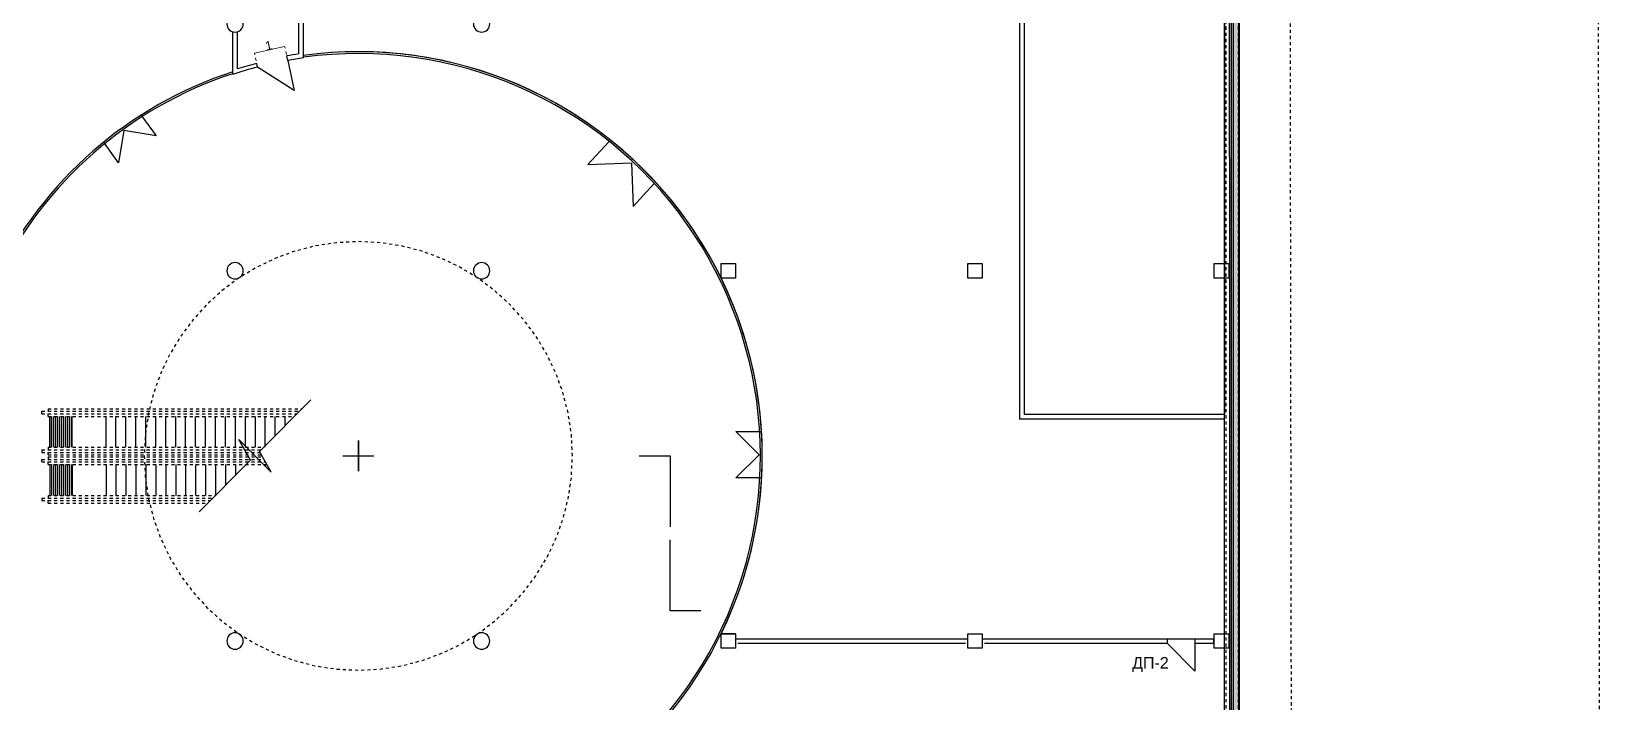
# Model space of a CAD drawing. Header units: metres. Extents: x 183920 to 188551, y 20757 to 23715.
# Drawn here: x 184468.8 to 184519.9, y 20959.4 to 20981.1 of the extents above; entities that cross this region are included whole.
import ezdxf

# ---------------------------------------------------------------- set-up
doc = ezdxf.new("R2010")
doc.units = ezdxf.units.M
for name, pattern in [('Path offset', [0.022225, 0.00635, -0.003175, 0.00635, -0.003175, 0, -0.003175]), ('Property boundary', [0.001111, 0.0003175, -0.00015875, 0.0003175, -0.00015875, 0, -0.00015875]), ('RayonDimensionSideLines', [0.02, 0, -0.02]), ('Style_11', [0]), ('Style_15', [5e-07, 2.5e-07, -2.5e-07]), ('Style_19', [0]), ('Style_2', [0]), ('Style_21', [9.525e-07, 6.35e-07, -3.175e-07]), ('Style_29', [4.7625e-07, 3.175e-07, -1.5875e-07]), ('Wall Style 01', [0])]:
    doc.linetypes.add(name, pattern=pattern)
for name, color, linetype, true_color in [('0_1', 7, 'Continuous', 0x000000), ('COLON', 5, 'Continuous', 0x0000ff), ('DOORS', 8, 'Continuous', 0x414141), ('GKL', 5, 'Continuous', 0x0000ff), ('Glass', 4, 'Continuous', 0x00ffff), ('MONOLIT', 7, 'Continuous', 0x691639), ('OBORUD', 7, 'Continuous', 0x83639d), ('TEXT', 2, 'Continuous', 0xffff00), ('WALL', 7, 'Continuous', 0x000000), ('Walls', 7, 'Continuous', 0x68db4c), ('Zoning', 7, 'Continuous', 0x47d2e2)]:
    doc.layers.add(name, color=color, linetype=linetype, true_color=true_color)
doc.styles.add('Style_35', font='', dxfattribs={"height": 0.288})
doc.styles.add('Style_9', font='', dxfattribs={"height": 0.370853})
doc.styles.get('Style_35').set_extended_font_data('arial')
doc.styles.get('Style_9').set_extended_font_data('arial')
doc.dimstyles.new('Style_15', dxfattribs={"dimtxt": 0.288, "dimasz": 0.002, "dimexe": 0.002, "dimexo": 0, "dimgap": 0.001, "dimtad": 0, "dimtih": 1, "dimtoh": 1, "dimdec": 0, "dimrnd": 1, "dimzin": 0, "dimdsep": 46, "dimtxsty": 'Style_35', "dimcen": 0.09, "dimadec": 0, "dimazin": 0, "dimtfac": 1, "dimtdec": 4, "dimtix": 1, "dimtofl": 0, "dimtmove": 2, "dimatfit": 3, "dimfxl": 1, "dimtolj": 1, "dimtzin": 0, "dimlwd": 5, "dimlwe": 5, "dimarcsym": 0})

# ---------------------------------------------------------------- blocks, each defined once
blk = doc.blocks.new('AC584E3954')
at = {"layer": 'Glass', "linetype": 'Style_19'}
for points in [[(-0.885, -1.234), (-0.885, -1.174)], [(0.615, -1.234), (0.615, -1.984), (-0.135, -1.234), (-0.885, -1.984), (-0.885, -1.234)], [(0.615, -1.234), (0.615, -1.174)]]:
    blk.add_lwpolyline(points, dxfattribs=at)
blk = doc.blocks.new('*D172')
at = {"layer": 'Defpoints', "color": 0}
for p in [(184476.977, 20980.631), (184476.099, 20979.966), (184477.076, 20980.18)]:
    blk.add_point(p, dxfattribs=at)
at = {"layer": 'DOORS', "color": 0, "linetype": 'RayonDimensionSideLines', "lineweight": 5}
for p, q in [((184476.099, 20979.968), (184476, 20980.419)), ((184477.076, 20980.182), (184476.977, 20980.633))]:
    blk.add_line(p, q, dxfattribs=at)
at = {"layer": 'DOORS', "color": 0, "lineweight": 5}
blk.add_line((184476.003, 20980.417), (184476.976, 20980.63), dxfattribs=at)
at = {"layer": 'DOORS', "color": 0}
for points in [[(184476.002, 20980.418), (184476.003, 20980.417), (184476.001, 20980.417)], [(184476.976, 20980.63), (184476.975, 20980.63), (184476.977, 20980.631)]]:
    blk.add_solid(points, dxfattribs=at)
at = {"layer": 'DOORS', "color": 0, "insert": (184476.458, 20980.665), "char_height": 0.288, "attachment_point": 5, "rotation": 12.3357, "style": 'Style_35'}
blk.add_mtext('\\A1;1 ', dxfattribs=at)

msp = doc.modelspace()

# ---------------------------------------------------------------- hatches: boundary and pattern name
at = {"layer": 'Walls', "transparency": 33554483}
msp.add_hatch(color=256, dxfattribs=at).paths.add_polyline_path([(184507.617, 20996.796), (184507.63, 20917.789), (184507.63, 20917.489), (184507.631, 20909.512), (184507.631, 20909.212), (184507.647, 20811.081), (184507.943, 20811.081), (184507.943, 20810.782), (184507.947, 20810.782), (184507.931, 20909.212), (184507.93, 20917.787), (184507.917, 20996.74), (184507.617, 20996.796)], flags=0)

# ---------------------------------------------------------------- linework, layer by layer
at = {"layer": '0_1', "linetype": 'Style_15'}
for points in [[(184469.1, 20968.809), (184477.463, 20968.809)], [(184469.1, 20968.726), (184477.38, 20968.726)], [(184469.302, 20968.892), (184477.546, 20968.892)], [(184469.302, 20968.643), (184477.297, 20968.643)], [(184469.1, 20967.557), (184476.212, 20967.557)], [(184469.1, 20967.474), (184476.174, 20967.474)], [(184469.302, 20967.64), (184476.294, 20967.64)], [(184469.1, 20967.249), (184476.304, 20967.249)], [(184469.1, 20967.166), (184476.352, 20967.166)], [(184469.302, 20967.392), (184476.222, 20967.392)], [(184469.302, 20967.332), (184476.256, 20967.332)], [(184469.302, 20967.083), (184476.4, 20967.083)], [(184469.1, 20965.997), (184474.652, 20965.997)], [(184469.1, 20965.914), (184474.569, 20965.914)], [(184469.302, 20966.08), (184474.734, 20966.08)], [(184469.302, 20965.832), (184474.486, 20965.832)]]:
    msp.add_lwpolyline(points, dxfattribs=at)
at = {"layer": '0_1', "linetype": 'Style_19'}
for points in [[(184469.1, 20968.726), (184469.1, 20968.809)], [(184469.302, 20968.892), (184469.302, 20968.809)], [(184469.302, 20968.643), (184469.302, 20968.726)], [(184469.361, 20967.64), (184469.361, 20968.643)], [(184469.413, 20967.64), (184469.413, 20968.643)], [(184469.478, 20967.64), (184469.478, 20968.643)], [(184469.543, 20967.64), (184469.543, 20968.643)], [(184469.607, 20967.64), (184469.607, 20968.643)], [(184469.672, 20967.64), (184469.672, 20968.643)], [(184469.737, 20967.64), (184469.737, 20968.643)], [(184469.801, 20967.64), (184469.801, 20968.643)], [(184469.866, 20967.64), (184469.866, 20968.643)], [(184469.931, 20967.64), (184469.931, 20968.643)], [(184469.996, 20967.64), (184469.996, 20968.643)], [(184470.06, 20967.64), (184470.06, 20968.643)], [(184470.088, 20967.64), (184470.088, 20968.643)], [(184469.1, 20967.557), (184469.1, 20967.474)], [(184469.302, 20967.64), (184469.302, 20967.557)], [(184469.302, 20967.392), (184469.302, 20967.474)], [(184469.1, 20967.166), (184469.1, 20967.249)], [(184469.302, 20967.332), (184469.302, 20967.249)], [(184469.302, 20967.083), (184469.302, 20967.166)], [(184469.361, 20967.083), (184469.361, 20966.08)], [(184469.413, 20967.083), (184469.413, 20966.08)], [(184469.478, 20967.083), (184469.478, 20966.08)], [(184469.543, 20967.083), (184469.543, 20966.08)], [(184469.607, 20967.083), (184469.607, 20966.08)], [(184469.672, 20967.083), (184469.672, 20966.08)], [(184469.737, 20967.083), (184469.737, 20966.08)], [(184469.801, 20967.083), (184469.801, 20966.08)], [(184469.866, 20967.083), (184469.866, 20966.08)], [(184469.931, 20967.083), (184469.931, 20966.08)], [(184469.996, 20967.083), (184469.996, 20966.08)], [(184470.06, 20967.083), (184470.06, 20966.08)], [(184470.088, 20967.083), (184470.088, 20966.08)], [(184469.1, 20965.997), (184469.1, 20965.914)], [(184469.302, 20966.08), (184469.302, 20965.997)], [(184469.302, 20965.832), (184469.302, 20965.914)]]:
    msp.add_lwpolyline(points, dxfattribs=at)
at = {"layer": 'COLON', "linetype": 'Style_19'}
for points in [[(184475.102, 20981.362, 1), (184475.632, 20981.362, 1), (184475.102, 20981.362)], [(184483.102, 20981.362, 1), (184483.632, 20981.362, 1), (184483.102, 20981.362)], [(184475.102, 20973.362, 1), (184475.632, 20973.362, 1), (184475.102, 20973.362)], [(184483.102, 20973.362, 1), (184483.632, 20973.362, 1), (184483.102, 20973.362)], [(184475.102, 20961.362, 1), (184475.632, 20961.362, 1), (184475.102, 20961.362)], [(184483.102, 20961.362, 1), (184483.632, 20961.362, 1), (184483.102, 20961.362)]]:
    msp.add_lwpolyline(points, format="xyb", close=True, dxfattribs=at)
at = {"layer": 'COLON', "linetype": 'Style_2'}
for points in [[(184491.132, 20973.597), (184491.602, 20973.597), (184491.602, 20973.127), (184491.132, 20973.127), (184491.132, 20973.597)], [(184499.132, 20973.597), (184499.602, 20973.597), (184499.602, 20973.127), (184499.132, 20973.127), (184499.132, 20973.597)], [(184507.132, 20973.597), (184507.602, 20973.597), (184507.602, 20973.127), (184507.132, 20973.127), (184507.132, 20973.597)], [(184491.132, 20961.597), (184491.602, 20961.597), (184491.602, 20961.127), (184491.132, 20961.127), (184491.132, 20961.597)], [(184499.132, 20961.597), (184499.602, 20961.597), (184499.602, 20961.127), (184499.132, 20961.127), (184499.132, 20961.597)], [(184507.132, 20961.597), (184507.602, 20961.597), (184507.602, 20961.127), (184507.132, 20961.127), (184507.132, 20961.597)]]:
    msp.add_lwpolyline(points, close=True, dxfattribs=at)
at = {"layer": 'DOORS', "linetype": 'Style_19'}
for points in [[(184477.076, 20980.18), (184477.29, 20979.203), (184476.099, 20979.966)], [(184506.502, 20961.287), (184506.502, 20960.387), (184505.602, 20961.287)]]:
    msp.add_lwpolyline(points, dxfattribs=at)
at = {"layer": 'GKL', "linetype": 'Style_19'}
for points in [[(184477.442, 20980.392), (184477.442, 20987.287)], [(184477.592, 20980.261), (184477.592, 20987.137)], [(184475.292, 20979.729), (184475.292, 20981.107)], [(184475.442, 20979.903), (184475.442, 20981.107)], [(184477.076, 20980.18), (184477.05, 20980.327)], [(184476.099, 20979.966), (184476.069, 20980.082)], [(184491.673, 20961.437), (184499.061, 20961.437)], [(184499.673, 20961.437), (184505.602, 20961.437)], [(184505.602, 20961.437), (184505.602, 20961.287)], [(184506.502, 20961.437), (184506.502, 20961.287)], [(184506.502, 20961.437), (184507.102, 20961.437)], [(184507.102, 20961.437), (184507.102, 20961.287)], [(184491.673, 20961.287), (184499.061, 20961.287)], [(184499.673, 20961.287), (184505.602, 20961.287)], [(184506.502, 20961.287), (184507.102, 20961.287)]]:
    msp.add_lwpolyline(points, dxfattribs=at)
for points in [[(184477.442, 20980.392, 0.007554), (184477.05, 20980.327)], [(184477.592, 20980.261, 0.010039), (184477.076, 20980.18)], [(184476.099, 20979.966, 0.016148), (184475.292, 20979.729)], [(184476.069, 20980.082, 0.012399), (184475.442, 20979.903)]]:
    msp.add_lwpolyline(points, format="xyb", dxfattribs=at)
at = {"layer": 'Glass', "linetype": 'Style_19'}
for points in [[(184507.682, 20987.027), (184507.682, 20928.573)], [(184507.742, 20987.027), (184507.742, 20928.573)], [(184487.489, 20977.54), (184486.809, 20976.806), (184488.222, 20976.86), (184488.276, 20975.446), (184488.956, 20976.18)]]:
    msp.add_lwpolyline(points, dxfattribs=at)
for points in [[(184479.441, 20954.259, 1.067344), (184477.592, 20980.343)], [(184479.404, 20954.319, 1.069192), (184477.592, 20980.283)], [(184475.292, 20979.814, 0.203211), (184467.584, 20973.092)], [(184475.292, 20979.751, 0.203174), (184467.63, 20973.049)]]:
    msp.add_lwpolyline(points, format="xyb", dxfattribs=at)
at = {"layer": 'MONOLIT', "linetype": 'Style_29'}
for points in [[(184507.517, 20908.977), (184507.517, 20996.822)], [(184507.917, 20908.977), (184507.917, 20996.74)]]:
    msp.add_lwpolyline(points, dxfattribs=at)
at = {"layer": 'MONOLIT', "linetype": 'Style_19'}
for points in [[(184507.467, 20928.573), (184507.467, 20985.077)], [(184507.947, 20928.573), (184507.947, 20985.077)]]:
    msp.add_lwpolyline(points, dxfattribs=at)
at = {"layer": 'OBORUD', "linetype": 'Style_19'}
for points in [[(184477.592, 20980.343), (184477.592, 20987.137)], [(184500.817, 20984.702), (184500.817, 20968.552)], [(184500.967, 20984.702), (184500.967, 20968.702)], [(184507.467, 20984.497), (184507.467, 20968.702)], [(184507.467, 20968.552), (184500.817, 20968.552)], [(184507.467, 20968.702), (184500.967, 20968.702)], [(184507.467, 20961.597), (184507.467, 20968.552)], [(184491.602, 20961.597), (184491.132, 20961.597)], [(184491.134, 20961.597), (184491.602, 20961.597)], [(184491.602, 20961.597), (184491.602, 20961.437)], [(184491.602, 20961.437), (184499.132, 20961.437)], [(184499.132, 20961.597), (184499.602, 20961.597)], [(184499.132, 20961.437), (184499.132, 20961.597)], [(184499.602, 20961.597), (184499.602, 20961.437)], [(184499.602, 20961.437), (184507.132, 20961.437)], [(184507.132, 20961.437), (184507.132, 20961.597)], [(184507.132, 20961.597), (184507.467, 20961.597)]]:
    msp.add_lwpolyline(points, dxfattribs=at)
msp.add_lwpolyline([(184491.134, 20961.597, 0.600202), (184477.592, 20980.343)], format="xyb", dxfattribs=at)
msp.add_lwpolyline([(184492.437, 20968.288), (184492.437, 20968.288)], close=True, dxfattribs=at)
at = {"layer": 'WALL', "linetype": 'Style_21'}
msp.add_lwpolyline([(184486.312, 20967.362, 1), (184472.422, 20967.362, 1), (184486.312, 20967.362)], format="xyb", close=True, dxfattribs=at)
at = {"layer": 'WALL', "linetype": 'Style_19'}
for points in [[(184474.203, 20965.549), (184475.874, 20967.22), (184475.488, 20967.889), (184476.544, 20966.834), (184476.157, 20967.503), (184477.829, 20969.174)], [(184471.182, 20967.64), (184471.182, 20968.643)], [(184471.504, 20967.64), (184471.504, 20968.643)], [(184471.827, 20967.64), (184471.827, 20968.643)], [(184472.15, 20967.64), (184472.15, 20968.643)], [(184472.473, 20967.64), (184472.473, 20968.643)], [(184472.796, 20967.64), (184472.796, 20968.643)], [(184473.119, 20967.64), (184473.119, 20968.643)], [(184473.442, 20967.64), (184473.442, 20968.643)], [(184473.765, 20967.64), (184473.765, 20968.643)], [(184474.088, 20967.64), (184474.088, 20968.643)], [(184474.411, 20967.64), (184474.411, 20968.643)], [(184474.734, 20967.64), (184474.734, 20968.643)], [(184475.057, 20967.64), (184475.057, 20968.643)], [(184475.38, 20967.64), (184475.38, 20968.643)], [(184475.703, 20967.64), (184475.703, 20968.643)], [(184476.027, 20967.64), (184476.027, 20968.643)], [(184476.35, 20967.64), (184476.35, 20968.643)], [(184476.673, 20968.018), (184476.673, 20968.643)], [(184476.996, 20968.341), (184476.996, 20968.643)], [(184479.367, 20966.862), (184479.367, 20967.862)], [(184479.367, 20967.862), (184479.367, 20966.862)], [(184471.182, 20967.083), (184471.182, 20966.08)], [(184471.504, 20967.083), (184471.504, 20966.08)], [(184471.827, 20967.083), (184471.827, 20966.08)], [(184472.15, 20967.083), (184472.15, 20966.08)], [(184472.473, 20967.083), (184472.473, 20966.08)], [(184472.796, 20967.083), (184472.796, 20966.08)], [(184473.119, 20967.083), (184473.119, 20966.08)], [(184473.442, 20967.083), (184473.442, 20966.08)], [(184473.765, 20967.083), (184473.765, 20966.08)], [(184474.088, 20967.083), (184474.088, 20966.08)], [(184474.411, 20967.083), (184474.411, 20966.08)], [(184474.734, 20967.083), (184474.734, 20966.08)], [(184475.057, 20967.083), (184475.057, 20966.403)], [(184475.38, 20967.083), (184475.38, 20966.726)], [(184475.703, 20967.083), (184475.703, 20967.049)], [(184476.35, 20967.083), (184476.35, 20967.028)], [(184478.867, 20967.362), (184479.867, 20967.362)], [(184478.867, 20967.362), (184479.867, 20967.362)]]:
    msp.add_lwpolyline(points, dxfattribs=at)
at = {"layer": 'WALL', "linetype": 'Style_11'}
for points in [[(184488.477, 20967.362), (184489.477, 20967.362), (184489.477, 20965.062)], [(184490.477, 20962.336), (184489.477, 20962.336), (184489.477, 20964.636)]]:
    msp.add_lwpolyline(points, dxfattribs=at)
at = {"layer": 'Walls', "linetype": 'Wall Style 01'}
for points in [[(184507.617, 20996.796), (184507.63, 20917.789)], [(184507.917, 20996.74), (184507.93, 20917.787)]]:
    msp.add_lwpolyline(points, dxfattribs=at)
at = {"layer": 'Zoning', "linetype": 'Property boundary'}
msp.add_lwpolyline([(184519.885, 20777.958), (184519.542, 21019.111), (184334.771, 21051.196), (184225.33, 21051.196), (184225.329, 20803.841), (184519.885, 20777.958)], close=True, dxfattribs=at)
msp.add_lwpolyline([(184519.885, 20777.958), (184519.542, 21019.111), (184334.771, 21051.196), (184225.33, 21051.196), (184225.329, 20803.841), (184519.885, 20777.958)], close=True, dxfattribs=at)
at = {"layer": 'Zoning', "linetype": 'Path offset'}
msp.add_lwpolyline([(184509.887, 20788.875), (184509.555, 21010.695), (184333.909, 21041.196), (184235.33, 21041.196), (184235.329, 20813.001), (184509.887, 20788.875)], close=True, dxfattribs=at)

# ---------------------------------------------------------------- block references
at = {"layer": 'Glass'}
for p, rotation in [((184471.148, 20978.984), 35.824344717225), ((184493.597, 20967.259), 269.8280483504818)]:
    msp.add_blockref('AC584E3954', p, dxfattribs=dict(at, rotation=rotation))

# ---------------------------------------------------------------- texts
at = {"layer": 'TEXT', "insert": (184504.469, 20960.362), "char_height": 0.3709, "width": 1.99498, "attachment_point": 7, "style": 'Style_9'}
msp.add_mtext('ДП-2', dxfattribs=at)

# ---------------------------------------------------------------- dimensions: what is measured, and where the dimension line sits
at = {"layer": 'DOORS'}
dim = msp.add_linear_dim(base=(184476.977, 20980.631), p1=(184476.099, 20979.966), p2=(184477.076, 20980.18), angle=12.3357, dimstyle='Style_15', override={"dimpost": ' ', "dimfxl": 0.459396, "dimfxlon": 1}, dxfattribs=at)
dim.commit()
dim.dimension.update_dxf_attribs({"geometry": '*D172', "text_midpoint": (184476.458, 20980.665), "dimtype": 161, "text_rotation": 12.3357})

doc.saveas('drawing.dxf')
